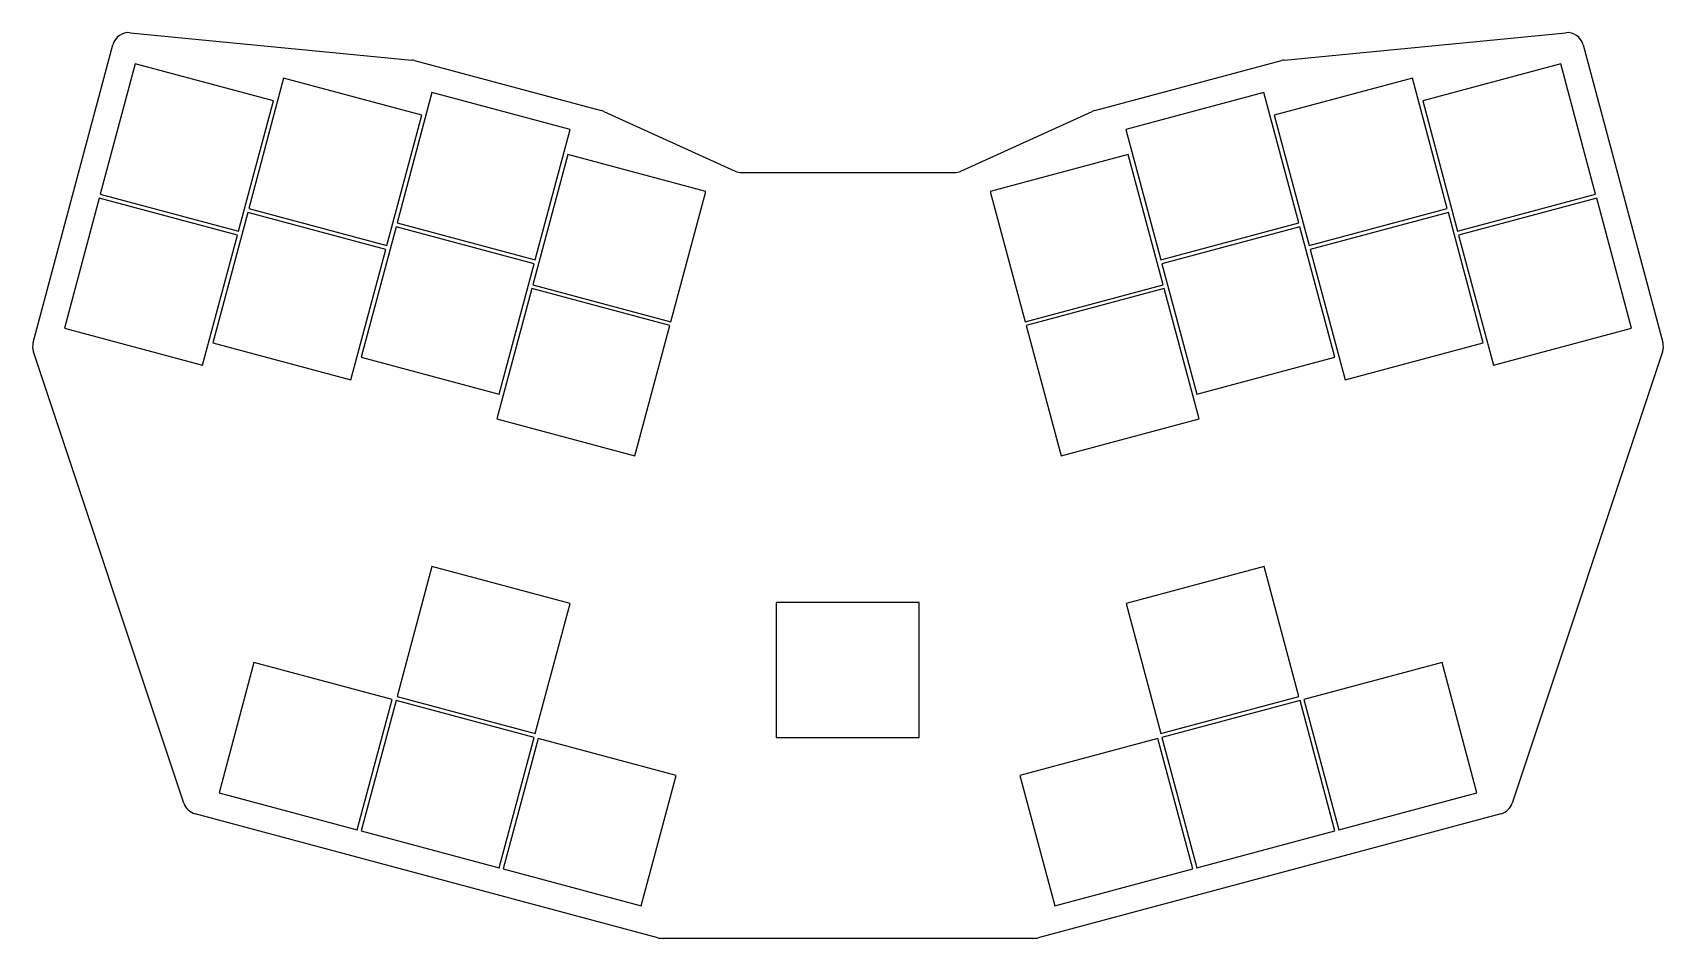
# Model space of a CAD drawing. Header units: millimetres. Extents: x 56 to 256, y -203 to -92.
import ezdxf

# ---------------------------------------------------------------- set-up
doc = ezdxf.new("R2010")
doc.units = ezdxf.units.MM

msp = doc.modelspace()

# ---------------------------------------------------------------- linework, layer by layer
for p, q in [((56.3, -129.9), (66.06, -93.48)), ((68.18, -92), (102.66, -95.35)), ((209.44, -95.35), (243.91, -92)), ((246.04, -93.48), (255.8, -129.9)), ((68.79, -95.82), (64.52, -111.76)), ((85.7, -100.35), (68.79, -95.82)), ((102.98, -95.4), (125.84, -101.53)), ((186.25, -101.53), (209.11, -95.4)), ((243.3, -95.82), (226.4, -100.35)), ((247.57, -111.76), (243.3, -95.82)), ((86.96, -97.58), (82.69, -113.52)), ((103.86, -102.11), (86.96, -97.58)), ((225.14, -97.58), (208.23, -102.11)), ((229.41, -113.52), (225.14, -97.58)), ((105.12, -99.34), (100.85, -115.28)), ((122.02, -103.87), (105.12, -99.34)), ((206.97, -99.34), (190.07, -103.87)), ((211.24, -115.28), (206.97, -99.34)), ((81.43, -116.29), (85.7, -100.35)), ((126.16, -101.64), (142.22, -108.95)), ((169.87, -108.95), (185.94, -101.64)), ((226.4, -100.35), (230.67, -116.29)), ((99.59, -118.05), (103.86, -102.11)), ((208.23, -102.11), (212.5, -118.05)), ((117.75, -119.81), (122.02, -103.87)), ((190.07, -103.87), (194.34, -119.81)), ((121.73, -106.9), (117.46, -122.84)), ((138.63, -111.43), (121.73, -106.9)), ((190.36, -106.9), (173.46, -111.43)), ((194.63, -122.84), (190.36, -106.9)), ((143.05, -109.13), (169.05, -109.13)), ((64.52, -111.76), (81.43, -116.29)), ((134.36, -127.37), (138.63, -111.43)), ((173.46, -111.43), (177.73, -127.37)), ((230.67, -116.29), (247.57, -111.76)), ((64.39, -112.24), (60.12, -128.18)), ((81.3, -116.77), (64.39, -112.24)), ((82.69, -113.52), (99.59, -118.05)), ((212.5, -118.05), (229.41, -113.52)), ((247.7, -112.24), (230.8, -116.77)), ((251.97, -128.18), (247.7, -112.24)), ((82.56, -114), (78.29, -129.94)), ((99.46, -118.53), (82.56, -114)), ((100.72, -115.76), (96.45, -131.7)), ((117.62, -120.29), (100.72, -115.76)), ((100.85, -115.28), (117.75, -119.81)), ((194.34, -119.81), (211.24, -115.28)), ((211.37, -115.76), (194.47, -120.29)), ((215.64, -131.7), (211.37, -115.76)), ((229.54, -114), (212.63, -118.53)), ((233.81, -129.94), (229.54, -114)), ((77.03, -132.71), (81.3, -116.77)), ((230.8, -116.77), (235.07, -132.71)), ((95.19, -134.47), (99.46, -118.53)), ((212.63, -118.53), (216.9, -134.47)), ((113.35, -136.23), (117.62, -120.29)), ((194.47, -120.29), (198.74, -136.23)), ((117.33, -123.32), (113.06, -139.26)), ((134.23, -127.85), (117.33, -123.32)), ((117.46, -122.84), (134.36, -127.37)), ((177.73, -127.37), (194.63, -122.84)), ((194.76, -123.32), (177.86, -127.85)), ((199.03, -139.26), (194.76, -123.32)), ((60.12, -128.18), (77.03, -132.71)), ((129.96, -143.79), (134.23, -127.85)), ((177.86, -127.85), (182.13, -143.79)), ((235.07, -132.71), (251.97, -128.18)), ((74.74, -186.29), (56.33, -131.05)), ((78.29, -129.94), (95.19, -134.47)), ((96.45, -131.7), (113.35, -136.23)), ((198.74, -136.23), (215.64, -131.7)), ((216.9, -134.47), (233.81, -129.94)), ((255.76, -131.05), (237.36, -186.29)), ((113.06, -139.26), (129.96, -143.79)), ((182.13, -143.79), (199.03, -139.26)), ((105.12, -157.32), (100.84, -173.25)), ((122.02, -161.85), (105.12, -157.32)), ((206.98, -157.32), (190.08, -161.85)), ((211.25, -173.25), (206.98, -157.32)), ((117.75, -177.78), (122.02, -161.85)), ((164.75, -161.75), (147.25, -161.75)), ((147.25, -161.75), (147.25, -178.25)), ((164.75, -178.25), (164.75, -161.75)), ((190.08, -161.85), (194.35, -177.78)), ((83.33, -169.08), (79.06, -185.02)), ((100.23, -173.61), (83.33, -169.08)), ((228.77, -169.08), (211.86, -173.61)), ((233.04, -185.02), (228.77, -169.08)), ((95.96, -189.55), (100.23, -173.61)), ((100.84, -173.25), (117.75, -177.78)), ((194.35, -177.78), (211.25, -173.25)), ((211.86, -173.61), (216.13, -189.55)), ((100.72, -173.74), (96.44, -189.67)), ((117.62, -178.27), (100.72, -173.74)), ((211.38, -173.74), (194.48, -178.27)), ((215.65, -189.67), (211.38, -173.74)), ((113.35, -194.2), (117.62, -178.27)), ((118.1, -178.4), (113.83, -194.33)), ((135.01, -182.93), (118.1, -178.4)), ((147.25, -178.25), (164.75, -178.25)), ((193.99, -178.4), (177.09, -182.93)), ((198.26, -194.33), (193.99, -178.4)), ((194.48, -178.27), (198.75, -194.2)), ((130.74, -198.86), (135.01, -182.93)), ((177.09, -182.93), (181.36, -198.86)), ((79.06, -185.02), (95.96, -189.55)), ((216.13, -189.55), (233.04, -185.02)), ((132.78, -202.78), (76.12, -187.59)), ((235.98, -187.59), (179.32, -202.78)), ((96.44, -189.67), (113.35, -194.2)), ((198.75, -194.2), (215.65, -189.67)), ((113.83, -194.33), (130.74, -198.86)), ((181.36, -198.86), (198.26, -194.33)), ((178.8, -202.84), (133.3, -202.84))]:
    msp.add_line(p, q)
for centre, start, end in [((67.99, -93.99), 84.4623, 165), ((244.1, -93.99), 15, 95.5377), ((102.46, -97.34), 75, 84.4623), ((209.63, -97.34), 95.5377, 105), ((125.33, -103.46), 65.5377, 75), ((186.77, -103.46), 105, 114.4623), ((143.05, -107.13), 245.5377, 270), ((169.05, -107.13), 270, 294.4623), ((58.23, -130.41), 165, 198.4248), ((253.86, -130.41), 341.5752, 15), ((76.64, -185.66), 198.4248, 255), ((235.46, -185.66), 285, 341.5752), ((133.3, -200.84), 255, 270), ((178.8, -200.84), 270, 285)]:
    msp.add_arc(centre, 2, start, end)

doc.saveas('drawing.dxf')
